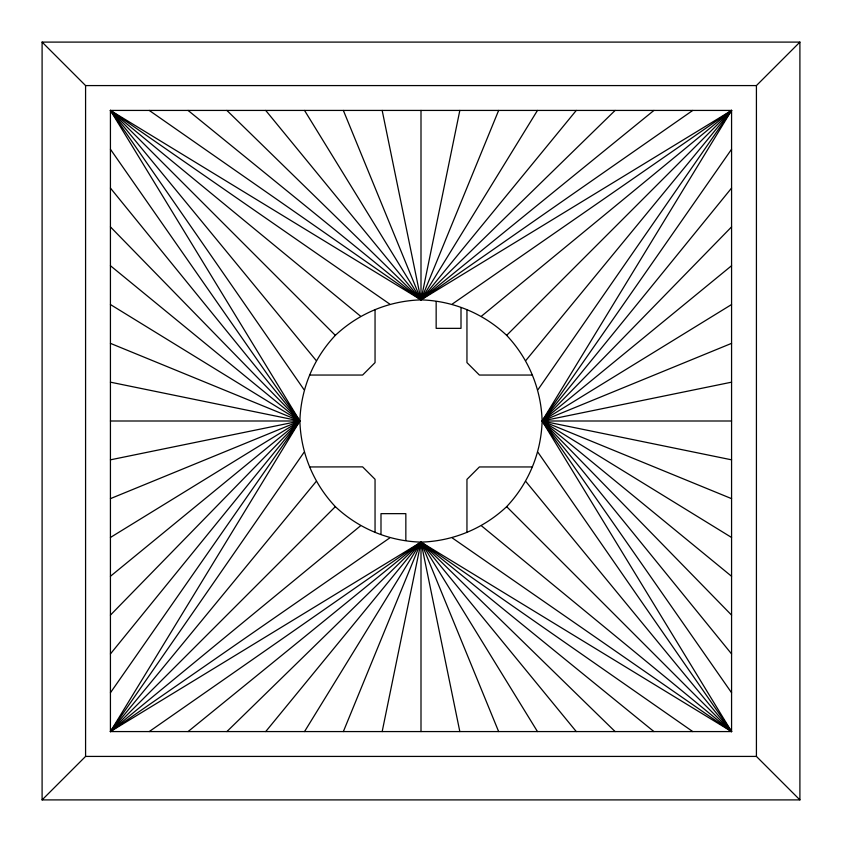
<?xml version="1.0" encoding="UTF-8"?>
<svg xmlns="http://www.w3.org/2000/svg" width="842" height="842" viewBox="0 0 842 842"><rect width="100%" height="100%" fill="white"/><g stroke="black" fill="none" stroke-linecap="round" stroke-linejoin="round"><path stroke-width="1.26" d="M110.428 692.756L299.878 421C300.805 389.046 313.413 358.597 335.348 335.348C358.597 313.413 389.046 300.805 421 299.878C452.954 300.805 483.403 313.413 506.652 335.348C528.587 358.597 541.196 389.046 542.122 421C541.196 452.954 528.587 483.403 506.652 506.652C483.403 528.587 452.954 541.196 421 542.122C389.046 541.196 358.597 528.587 335.348 506.652C313.413 483.403 300.805 452.954 299.878 421L110.428 110.428L731.572 110.428L731.572 731.572L110.428 731.572L110.428 110.428L421 299.878L731.572 110.428L542.122 421L731.572 731.572L421 542.122L110.428 731.572L299.878 421L110.428 149.245M149.245 110.428L421 299.878L459.827 110.428M382.173 731.572L421 542.122L692.756 731.572M188.071 110.428L421 299.878L498.643 110.428M343.357 731.572L421 542.122L653.929 731.572M226.887 110.428L421 299.878L537.47 110.428M304.53 731.572L421 542.122L615.113 731.572M389.646 537.996L110.428 731.572L304.004 452.354M537.996 389.646L731.572 110.428L452.354 304.004M731.572 692.756L542.122 421L731.572 149.245M110.428 653.929L299.878 421L110.428 188.071M731.572 653.929L542.122 421L731.572 188.071M265.714 110.428L421 299.878L576.286 110.428M265.714 731.572L421 542.122L576.286 731.572M360.439 525.892L110.428 731.572L316.108 481.561M525.892 360.439L731.572 110.428L481.561 316.108M110.428 615.113L299.878 421L110.428 226.887M731.572 615.113L542.122 421L731.572 226.887M42.1 799.9L85.579 756.421L756.421 756.421L799.9 799.9L42.1 799.9L42.1 42.1L799.9 42.1L799.9 799.9M110.428 731.572L335.348 506.652M506.652 335.348L731.572 110.428M42.1 42.1L85.579 85.579L756.421 85.579L799.9 42.1M304.53 110.428L421 299.878L615.113 110.428M226.887 731.572L421 542.122L537.47 731.572M110.428 576.286L299.878 421L110.428 265.714M731.572 576.286L542.122 421L731.572 265.714M343.357 110.428L421 299.878L653.929 110.428M188.071 731.572L421 542.122L498.643 731.572M382.173 110.428L421 299.878L692.756 110.428M149.245 731.572L421 542.122L459.827 731.572M110.428 537.47L299.878 421L110.428 304.53M731.572 537.47L542.122 421L731.572 304.53M110.428 498.643L299.878 421L110.428 343.357M731.572 498.643L542.122 421L731.572 343.357M110.428 459.827L299.878 421L110.428 382.173M731.572 459.827L542.122 421L731.572 382.173M310.056 466.952L362.618 466.868L375.048 479.277L375.048 531.944M310.056 375.048L362.618 375.048L375.048 362.618L375.048 310.056M531.944 375.048L479.382 375.048L466.952 362.618L466.952 310.056M110.428 421L299.878 421M542.122 421L731.572 421M531.944 466.952L479.382 466.952L466.952 479.382L466.952 531.944M304.004 389.646L110.428 110.428L389.646 304.004M452.354 537.996L731.572 731.572L537.996 452.354M316.108 360.439L110.428 110.428L360.439 316.108M481.561 525.892L731.572 731.572L525.892 481.561M110.428 110.428L335.348 335.348M506.652 506.652L731.572 731.572M756.421 85.579L756.421 756.421M461.006 307.593L461.006 328.348L436.156 328.348L436.156 301.868M421 110.428L421 299.878M421 542.122L421 731.572M405.844 540.132L405.844 513.652L380.994 513.652L380.994 534.407M85.579 85.579L85.579 756.421"/></g></svg>
